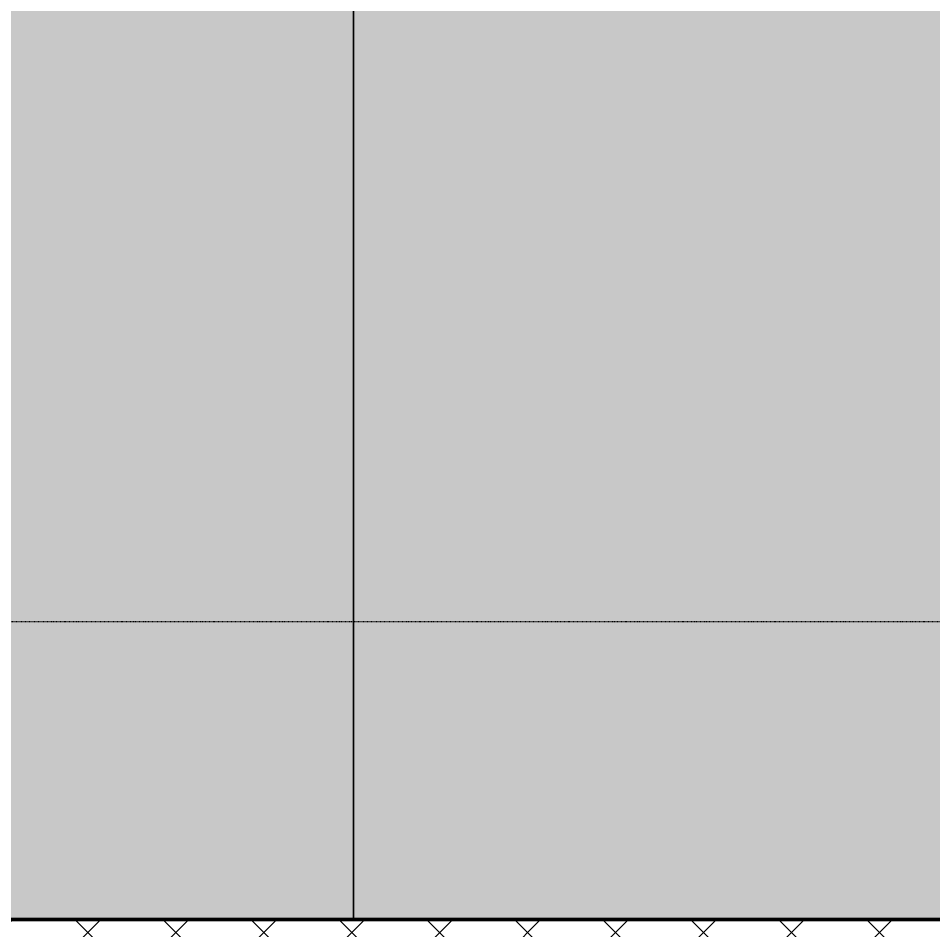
# Model space of a CAD drawing. Header units: inches. Extents: x -4266 to -1814, y 9706 to 12441.
# Drawn here: x -3789.4 to -3612.9, y 11549 to 11724.9 of the extents above; entities that cross this region are included whole.
import ezdxf

# ---------------------------------------------------------------- set-up
doc = ezdxf.new("R2010")
doc.units = ezdxf.units.IN
doc.header["$MEASUREMENT"] = 0
doc.linetypes.add('Aligning Line 1_8_', pattern=[0.25, 0.125, -0.125])
for name, color, linetype, lineweight in [('0-1', 7, 'Continuous', 5), ('A-ANNO-DIMS', 211, 'Continuous', 9), ('A-ANNO-DIMS-96', 211, 'Continuous', 9), ('A-FLOR-2', 10, 'Continuous', 13), ('A-WALL-3', 250, 'Continuous', 50), ('A-WALL-PATT-5', 251, 'Continuous', 9), ('G-ANNO-SYMB-1', 147, 'Aligning Line 1_8_', 9)]:
    doc.layers.add(name, color=color, linetype=linetype, lineweight=lineweight)
doc.layers.add('A-AREA-PATT-6', color=141, linetype='Continuous', lineweight=9, transparency=1)
doc.styles.add('Century Gothic', font='ufonts.com_century-gothic.ttf', dxfattribs={"height": 9})
doc.dimstyles.new('OD__1_16__Tol__', dxfattribs={"dimscale": 12, "dimtxt": 9.397514, "dimasz": 1, "dimexe": 0.75, "dimexo": 0.5, "dimgap": 0.125, "dimtad": 1, "dimdec": 4, "dimrnd": 0.0625, "dimzin": 3, "dimdsep": 46, "dimlunit": 4, "dimtxsty": 'Century Gothic', "dimblk1": 'OBLIQUE', "dimblk2": 'OBLIQUE', "dimsah": 1, "dimcen": 0.09, "dimdle": 0.75, "dimazin": 0, "dimtfac": 1, "dimtdec": 4, "dimtix": 1, "dimtmove": 0, "dimatfit": 3, "dimfxl": 1, "dimtvp": 1, "dimtfill": 1, "dimfrac": 2, "dimtolj": 1, "dimtzin": 0, "dimarcsym": 2})

# ---------------------------------------------------------------- blocks, each defined once
blk = doc.blocks.new('CTR - 1st Phase -Stairs _ Elevators_rvt-1-FLOOR PLAN - 1ST FLOOR')
at = {"layer": 'A-WALL-PATT-5'}
h = blk.add_hatch(dxfattribs=at)
h.set_pattern_fill('FP_24', color=256, style=0, pattern_type=2)
h.set_pattern_definition([(45, (0, 0), (-8.485281, 8.485281), []), (135, (0, 0), (-8.485281, -8.485281), [])])
h.paths.add_polyline_path([(-3724.72, 11542.99), (-3587.32, 11542.99), (-3587.32, 11550.99), (-3819.32, 11550.99), (-3819.32, 11542.99), (-3734.33, 11542.99)], flags=0)
at = {"layer": 'A-FLOR-2'}
for p, q in [((-3724.72, 11774.99), (-3724.72, 11550.99)), ((-3724.72, 11550.99), (-3724.72, 11774.99))]:
    blk.add_line(p, q, dxfattribs=at)
at = {"layer": 'A-WALL-3'}
blk.add_line((-3587.32, 11550.99), (-3819.32, 11550.99), dxfattribs=at)
at = {"layer": 'G-ANNO-SYMB-1'}
blk.add_line((-3429.67, 11608.39), (-3865.75, 11608.39), dxfattribs=at)
blk = doc.blocks.new('DIMBLOCK17-FLOOR PLAN - 1ST FLOOR')
at = {"layer": 'A-ANNO-DIMS-96', "lineweight": 50}
for p, q in [((-4038.48, 11782.99), (-4044.48, 11788.99)), ((-4038.48, 11782.99), (-4032.48, 11776.99)), ((-4038.48, 11278.16), (-4044.48, 11284.16)), ((-4038.48, 11278.16), (-4032.48, 11272.16))]:
    blk.add_line(p, q, dxfattribs=at)
at = {"layer": 'A-ANNO-DIMS-96'}
for p, q in [((-3753.32, 11782.99), (-4047.48, 11782.99)), ((-4038.48, 11278.16), (-4038.48, 11782.99)), ((-4038.48, 11782.99), (-3753.32, 11782.99)), ((-3832.41, 11278.16), (-4047.48, 11278.16)), ((-4038.48, 11278.16), (-3832.41, 11278.16))]:
    blk.add_line(p, q, dxfattribs=at)
at = {"layer": 'A-ANNO-DIMS-96', "color": 0, "char_height": 9, "attachment_point": 1, "rotation": 90, "line_spacing_factor": 0.984502, "style": 'Century Gothic', "bg_fill": 3, "box_fill_scale": 1.25, "bg_fill_color": 256, "bg_fill_true_color": 13158600, "bg_fill_transparency": 0}
for s, insert, width in [('42\' - 0 13/16"', (-4051.52, 11492.84), 90.5741), ('504.8', (-4033.75, 11514.84), 37.7691)]:
    blk.add_mtext(s, dxfattribs=dict(at, insert=insert, width=width))
blk = doc.blocks.new('_Oblique')
at = {"color": 0, "linetype": 'ByBlock', "lineweight": -2}
blk.add_line((-0.5, -0.5), (0.5, 0.5), dxfattribs=at)

msp = doc.modelspace()

# ---------------------------------------------------------------- hatches: boundary and pattern name
at = {"layer": 'A-AREA-PATT-6'}
h = msp.add_hatch(color=256, dxfattribs=at)
h.paths.add_polyline_path([(-3514.84565, 11550.9894), (-3212.37374, 11550.9894), (-3212.37374, 11774.9894), (-3755.32374, 11774.9894), (-3755.32374, 11830.9894), (-3819.32374, 11830.9894), (-3819.32374, 11762.07065), (-3818.77431, 11762.07065), (-3818.77431, 11761.07065), (-3819.32374, 11761.07065), (-3819.32374, 11566.50815), (-3818.77431, 11566.50815), (-3818.77431, 11565.50815), (-3819.32374, 11565.50815), (-3819.32374, 11550.9894), (-3531.72933, 11550.9894)], flags=0)
h.paths.add_polyline_path([(-3821.48882, 11552.9019), (-3820.93344, 11552.9019), (-3820.93344, 11565.50815), (-3821.49674, 11565.50815), (-3821.49674, 11566.50815), (-3820.93344, 11566.50815), (-3820.93344, 11566.7894), (-3822.84717, 11566.7894), (-3822.84717, 11760.7894), (-3820.93344, 11760.7894), (-3820.93344, 11761.07065), (-3821.49674, 11761.07065), (-3821.49674, 11762.07065), (-3820.93344, 11762.07065), (-3820.93344, 11830.9894), (-3823.19874, 11830.9894), (-3823.19874, 11552.9019)], flags=0)

# ---------------------------------------------------------------- block references
at = {"layer": '0-1'}
msp.add_blockref('CTR - 1st Phase -Stairs _ Elevators_rvt-1-FLOOR PLAN - 1ST FLOOR', (0, 0), dxfattribs=at)

# ---------------------------------------------------------------- next in the draw order: dimensions: what is measured, and where the dimension line sits
at = {"layer": 'A-ANNO-DIMS'}
dim = msp.add_linear_dim(base=(-4038.48434, 11782.9894), p1=(-3826.41124, 11278.1644), p2=(-3747.32374, 11782.9894), angle=90, dimstyle='OD__1_16__Tol__', override={"dimpost": '<>\\X', "dimfxl": 510.982498}, dxfattribs=at)
dim.commit()
dim.dimension.update_dxf_attribs({"geometry": 'DIMBLOCK17-FLOOR PLAN - 1ST FLOOR', "text_midpoint": (-4038.48434, 11530.5769)})

doc.saveas('drawing.dxf')
